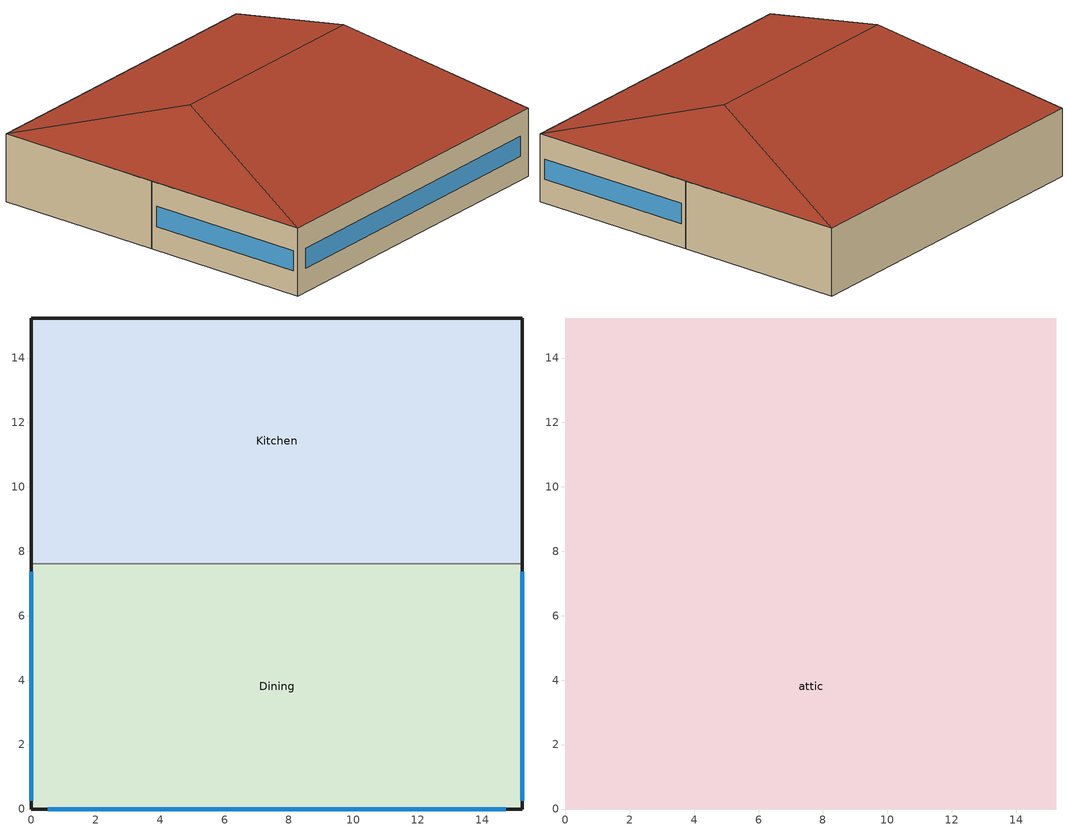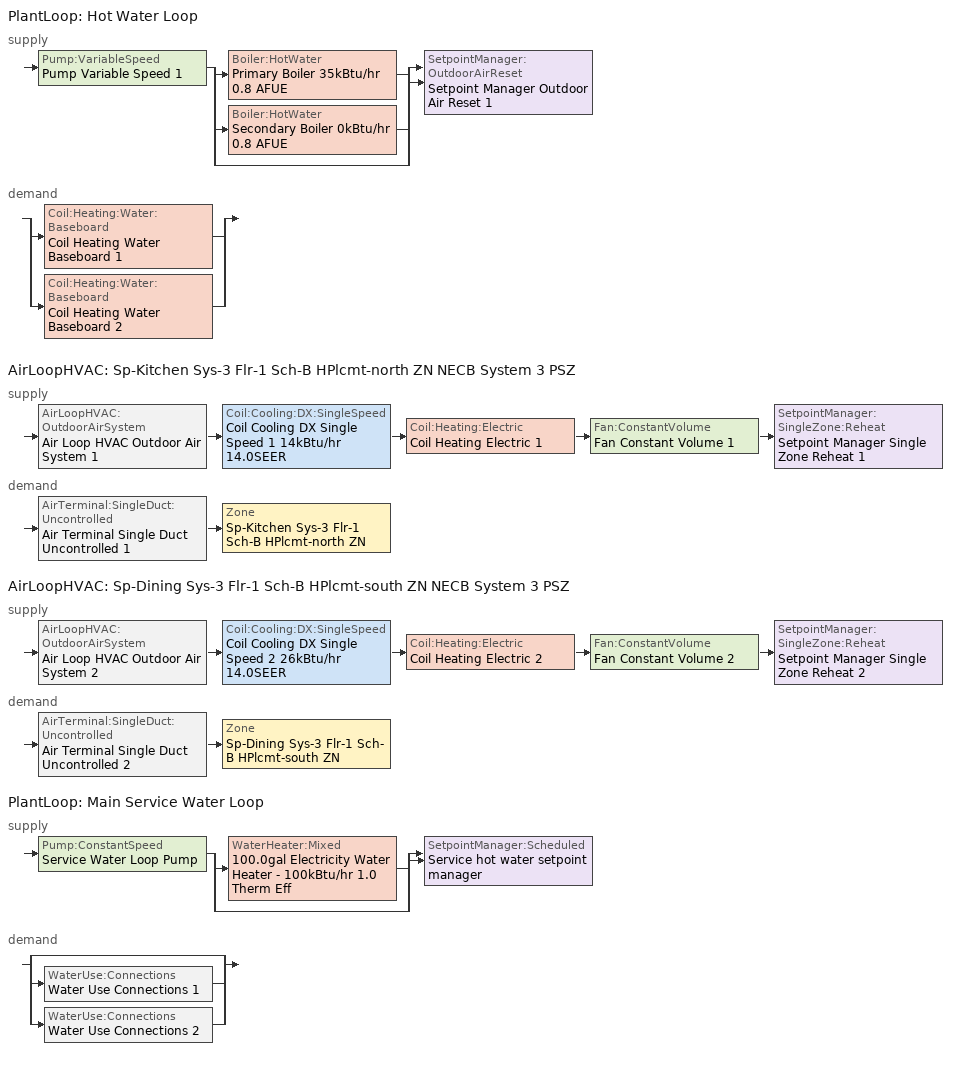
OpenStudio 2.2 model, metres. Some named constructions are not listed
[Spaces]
Dining
 floor ground: 15.24,7.62 15.24,0 0,0 0,7.62 z0
 wall outside: 0,7.62 0,0 15.24,0 15.24,7.62 z0:3.05
 wall to Kitchen: 15.24,7.62 0,7.62 z0:3.05
 window: 0.51,0 14.73,0 / 0,7.37 0,0.25 / 15.24,0.25 15.24,7.37 z1.07:1.98
Kitchen
 floor ground: 15.24,15.24 15.24,7.62 0,7.62 0,15.24 z0
 wall outside: 15.24,7.62 15.24,15.24 0,15.24 0,7.62 z0:3.05
attic
 floor to Dining: 15.24,7.62 15.24,0 0,0 0,7.62 z3.05
 floor to Kitchen: 15.24,15.24 15.24,7.62 0,7.62 0,15.24 z3.05
 roof outside: 12.7,7.62,5.59 15.24,15.24,3.05 0,15.24,3.05 2.54,7.62,5.59; 12.7,7.62,5.59 15.24,0,3.05 15.24,15.24,3.05; 2.54,7.62,5.59 0,15.24,3.05 0,0,3.05; 2.54,7.62,5.59 0,0,3.05 15.24,0,3.05 12.7,7.62,5.59
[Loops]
PlantLoop 'Hot Water Loop'
 supply: Pump:VariableSpeed 'Pump Variable Speed 1' > split
  | Boiler:HotWater 'Primary Boiler 35kBtu/hr 0.8 AFUE'
  | Boiler:HotWater 'Secondary Boiler 0kBtu/hr 0.8 AFUE'
  | bypass
  join > SetpointManager:OutdoorAirReset 'Setpoint Manager Outdoor Air Reset 1'
 demand: split
  | Coil:Heating:Water:Baseboard 'Coil Heating Water Baseboard 1'
  | Coil:Heating:Water:Baseboard 'Coil Heating Water Baseboard 2'
AirLoopHVAC 'Sp-Kitchen Sys-3 Flr-1 Sch-B HPlcmt-north ZN NECB System 3 PSZ'
 supply: AirLoopHVAC:OutdoorAirSystem 'Air Loop HVAC Outdoor Air System 1' > Coil:Cooling:DX:SingleSpeed 'Coil Cooling DX Single Speed 1 14kBtu/hr 14.0SEER' > Coil:Heating:Electric 'Coil Heating Electric 1' > Fan:ConstantVolume 'Fan Constant Volume 1' > SetpointManager:SingleZone:Reheat 'Setpoint Manager Single Zone Reheat 1'
 demand: AirTerminal:SingleDuct:Uncontrolled 'Air Terminal Single Duct Uncontrolled 1' > Zone 'Sp-Kitchen Sys-3 Flr-1 Sch-B HPlcmt-north ZN'
AirLoopHVAC 'Sp-Dining Sys-3 Flr-1 Sch-B HPlcmt-south ZN NECB System 3 PSZ'
 supply: AirLoopHVAC:OutdoorAirSystem 'Air Loop HVAC Outdoor Air System 2' > Coil:Cooling:DX:SingleSpeed 'Coil Cooling DX Single Speed 2 26kBtu/hr 14.0SEER' > Coil:Heating:Electric 'Coil Heating Electric 2' > Fan:ConstantVolume 'Fan Constant Volume 2' > SetpointManager:SingleZone:Reheat 'Setpoint Manager Single Zone Reheat 2'
 demand: AirTerminal:SingleDuct:Uncontrolled 'Air Terminal Single Duct Uncontrolled 2' > Zone 'Sp-Dining Sys-3 Flr-1 Sch-B HPlcmt-south ZN'
PlantLoop 'Main Service Water Loop'
 supply: Pump:ConstantSpeed 'Service Water Loop Pump' > split
  | WaterHeater:Mixed '100.0gal Electricity Water Heater - 100kBtu/hr 1.0 Therm Eff'
  | bypass
  join > SetpointManager:Scheduled 'Service hot water setpoint manager'
 demand: split
  | bypass
  | WaterUse:Connections 'Water Use Connections 1'
  | WaterUse:Connections 'Water Use Connections 2'
[Site]
Whitehorse_YT_CAN: Latitude {deg}=60.72; Longitude {deg}=-135.07; Time Zone {hr}=-8; Elevation {m}=703; Terrain=City
[Building]
NECB 2011-QuickServiceRestaurant-NECB HDD Method-CAN_YT_Whitehorse.719640_CWEC.epw created: 2017-07-10 18:24:19 +0000: North Axis {deg}=0; Default Construction Set=NECB 2011 - QckSrvRest - NECB HDD Method at climate 7b; Standards Number of Stories=2; Standards Number of Above Ground Stories=2; Standards Building Type=QuickServiceRestaurant
[Site:GroundTemperature:BuildingSurface]
19.527, 19.502, 19.536, 19.598, 20.002, 21.64, 22.225, 22.375, 21.449, 20.121, 19.802, 19.633
[Site:WaterMainsTemperature]
Calculation Method=Correlation; Annual Average Outdoor Air Temperature {C}=-1.08333; Maximum Difference In Monthly Average Outdoor Air Temperatures {deltaC}=34.5
[SizingPeriod:DesignDay] Barometric Pressure {Pa}=93160; Sky Clearness=0; Rain Indicator=0; Snow Indicator=0; Day of Month=21; Daylight Saving Time Indicator=0; Humidity Indicating Type=Wetbulb; Dry-Bulb Temperature Range Modifier Type=DefaultMultipliers
Name | Maximum Dry-Bulb Temperature {C} | Daily Dry-Bulb Temperature Range {deltaC} | Humidity Indicating Conditions at Maximum Dry-Bulb | Wind Speed {m/s} | Wind Direction {deg} | Month | Day Type | Solar Model Indicator | ASHRAE Taub | ASHRAE Taud
Whitehorse Ann Clg .4% Condns WB=>MDB | 23.5 | 11.6 | 14.7 | 3.5 | 160 | 7 | SummerDesignDay | ASHRAETau | 0.378 | 2.196
Whitehorse Ann Clg .4% Condns DB=>MWB | 25.6 | 11.6 | 14.1 | 3.5 | 160 | 7 | SummerDesignDay | ASHRAETau | 0.378 | 2.196
Whitehorse Ann Htg 99.6% Condns DB | -40 | 0 | -40 | 0.6 | 0 | 1 | WinterDesignDay | ASHRAEClearSky
[Material:NoMass]
CP02 CARPET PAD: Roughness=VeryRough; Thermal Resistance {m2-K/W}=0.21648; Thermal Absorptance=0.9; Solar Absorptance=0.7; Visible Absorptance=0.8
[Material]
Name | Roughness | Thickness {m} | Conductivity {W/m-K} | Density {kg/m3} | Specific Heat {J/kg-K} | Thermal Absorptance | Solar Absorptance | Visible Absorptance
100mm Normalweight concrete floor | MediumSmooth | 0.1016 | 2.31 | 2322 | 832
G01 13mm gypsum board | Smooth | 0.0127 | 0.16 | 800 | 1090 | 0.9 | 0.7 | 0.5
G05 25mm wood | MediumSmooth | 0.0254 | 0.15 | 608 | 1630 | 0.9 | 0.5 | 0.5
[Construction]
Typical Interior Floor: 100mm Normalweight concrete floor, CP02 CARPET PAD
Typical Interior Wall: G01 13mm gypsum board, G01 13mm gypsum board
Typical Interior Ceiling: CP02 CARPET PAD, 100mm Normalweight concrete floor
Typical Interior Window: Clear 3mm
Typical Interior Door; Typical Interior Partition: G05 25mm wood
Customized Fenestration: cond=0.220 tvis=0.220 tsol=0.232: Customized Fenestration:: cond=0.220 tvis=0.220 tsol=0.232
Customized Fenestration: cond=0.220 tvis=0.441 tsol=0.279: Customized Fenestration:: cond=0.220 tvis=0.441 tsol=0.279
Customized Fenestration: cond=0.220 tvis=0.294 tsol=0.332: Customized Fenestration:: cond=0.220 tvis=0.294 tsol=0.332
Customized Fenestration: cond=0.220 tvis=0.898 tsol=0.837: Customized Fenestration:: cond=0.220 tvis=0.898 tsol=0.837
[DefaultConstructionSet]
NECB 2011 - QckSrvRest - NECB HDD Method at climate 7b: Default Exterior Surface Constructions=NECB 2011 - QckSrvRest - NECB HDD Method at climate 7b; Default Interior Surface Constructions=Default Surface Constructions 2; Default Ground Contact Surface Constructions=NECB 2011 - QckSrvRest - NECB HDD Method at climate 7b 1; Default Exterior SubSurface Constructions=NECB 2011 - QckSrvRest - NECB HDD Method at climate 7b; Default Interior SubSurface Constructions=Default Sub Surface Constructions 2; Interior Partition Construction=Typical Interior Partition
[DefaultSurfaceConstructions]
Name | Floor Construction | Wall Construction | Roof Ceiling Construction
Default Surface Constructions 2 | Typical Interior Floor | Typical Interior Wall | Typical Interior Ceiling
NECB 2011 - QckSrvRest - NECB HDD Method at climate 7b | Customized opaque construction {2f521e61-a4b7-425e-b3d1-eb1991b3a989} to conductance of 0.162 | Customized opaque construction {624dd19a-3e35-4fe0-a3aa-d4718c31956a} to conductance of 0.21 | Customized opaque construction {5404914e-dea5-4805-abd3-c0746ea53171} to conductance of 0.162
NECB 2011 - QckSrvRest - NECB HDD Method at climate 7b 1 | Customized opaque construction {198fee77-f888-40f3-95f4-0095b367dca2} to conductance of 0.757 | Customized opaque construction {198fee77-f888-40f3-95f4-0095b367dca2} to conductance of 0.284 | Customized opaque construction {198fee77-f888-40f3-95f4-0095b367dca2} to conductance of 0.284
[DefaultSubSurfaceConstructions]
Name | Fixed Window Construction | Operable Window Construction | Door Construction | Glass Door Construction | Overhead Door Construction | Skylight Construction | Tubular Daylight Dome Construction | Tubular Daylight Diffuser Construction
Default Sub Surface Constructions 2 | Typical Interior Window | Typical Interior Window | Typical Interior Door
NECB 2011 - QckSrvRest - NECB HDD Method at climate 7b | Customized Fenestration: cond=0.220 tvis=0.220 tsol=0.232 | Customized Fenestration: cond=0.220 tvis=0.220 tsol=0.232 | Customized opaque construction {f83e703c-65f9-4890-b66c-98ddfad956e6} to conductance of 2.2 | Customized Fenestration: cond=0.220 tvis=0.441 tsol=0.279 | Customized opaque construction {ee5260c7-8802-41f7-94b2-b39c806c0c53} to conductance of 2.2 | Customized Fenestration: cond=0.220 tvis=0.294 tsol=0.332 | Customized Fenestration: cond=0.220 tvis=0.898 tsol=0.837 | Customized Fenestration: cond=0.220 tvis=0.898 tsol=0.837
[WindowMaterial:Glazing]
Clear 3mm: Optical Data Type=SpectralAverage; Thickness {m}=0.003; Solar Transmittance at Normal Incidence=0.837; Front Side Solar Reflectance at Normal Incidence=0.075; Back Side Solar Reflectance at Normal Incidence=0.075; Visible Transmittance at Normal Incidence=0.898; Front Side Visible Reflectance at Normal Incidence=0.081; Back Side Visible Reflectance at Normal Incidence=0.081; Infrared Transmittance at Normal Incidence=0; Front Side Infrared Hemispherical Emissivity=0.84; Back Side Infrared Hemispherical Emissivity=0.84; Conductivity {W/m-K}=0.9; Dirt Correction Factor for Solar and Visible Transmittance=1; Solar Diffusing=No
[WindowMaterial:SimpleGlazingSystem] U-Factor {W/m2-K}=2.2; Solar Heat Gain Coefficient=0.6; Visible Transmittance=0.21
Customized Fenestration:: cond=0.220 tvis=0.220 tsol=0.232; Customized Fenestration:: cond=0.220 tvis=0.441 tsol=0.279; Customized Fenestration:: cond=0.220 tvis=0.294 tsol=0.332; Customized Fenestration:: cond=0.220 tvis=0.898 tsol=0.837
[Space]
Name | Space Type | Building Story | Thermal Zone | Part of Total Floor Area
Dining | Space Function Dining - bar lounge/leisure | Building Story 1 | Sp-Dining Sys-3 Flr-1 Sch-B HPlcmt-south ZN | Yes
Kitchen | Space Function Food preparation | Building Story 1 | Sp-Kitchen Sys-3 Flr-1 Sch-B HPlcmt-north ZN | Yes
attic | Space Function - undefined - | Building Story 2 | Sp-attic Sys-0 Flr-2 Sch-- undefined - HPlcmt-core ZN | No
[BuildingStory]
Name | Nominal Z Coordinate {m}
Building Story 1 | 0
Building Story 2 | 3.0488
[SpaceType] Standards Building Type=Space Function
Name | Default Schedule Set | Design Specification Outdoor Air Object | Standards Space Type
Space Function - undefined - | Space Function - undefined - Schedule Set | Space Function - undefined - Ventilation | - undefined -
Space Function Dining - bar lounge/leisure | Space Function Dining - bar lounge/leisure Schedule Set | Space Function Dining - bar lounge/leisure Ventilation | Dining - bar lounge/leisure
Space Function Food preparation | Space Function Food preparation Schedule Set | Space Function Food preparation Ventilation | Food preparation
[DesignSpecification:OutdoorAir]
Name | Outdoor Air Flow per Person {m3/s-person} | Outdoor Air Flow per Floor Area {m3/s-m2} | Outdoor Air Flow Air Changes per Hour {1/hr} | Outdoor Air Method
Space Function - undefined - Ventilation | 0 | 0 | 0
Space Function Dining - bar lounge/leisure Ventilation |  | 0.0035814 |  | Sum
Space Function Food preparation Ventilation |  | 0.0013716 |  | Sum
[DefaultScheduleSet] Infiltration Schedule=Always On
Name | Number of People Schedule | People Activity Level Schedule | Lighting Schedule | Electric Equipment Schedule
Space Function - undefined - Schedule Set
Space Function Dining - bar lounge/leisure Schedule Set; Space Function Food preparation Schedule Set | NECB-B-Occupancy | NECB-Activity | NECB-B-Lighting | NECB-B-Electric-Equipment
[ThermostatSetpoint:DualSetpoint]
Name | Heating Setpoint Temperature Schedule | Cooling Setpoint Temperature Schedule
Space Function - undefined - Thermostat 2
Space Function Food preparation Thermostat 2; Space Function Dining - bar lounge/leisure Thermostat 2 | NECB-B-Thermostat Setpoint-Heating | NECB-B-Thermostat Setpoint-Cooling
[People:Definition] Number of People Calculation Method=People/Area; Fraction Radiant=0.3
Name | People per Space Floor Area {person/m2}
Space Function Dining - bar lounge/leisure People Definition | 0.0999967
Space Function Food preparation People Definition | 0.0500522
[People] Work Efficiency Schedule=Work Efficiency Schedule; Clothing Insulation Schedule=Clothing Schedule; Air Velocity Schedule=Air Velocity Schedule
Name | People Definition | Space or SpaceType
Space Function Dining - bar lounge/leisure People | Space Function Dining - bar lounge/leisure People Definition | Space Function Dining - bar lounge/leisure
Space Function Food preparation People | Space Function Food preparation People Definition | Space Function Food preparation
[Lights:Definition] Design Level Calculation Method=Watts/Area; Fraction Radiant=0.5; Fraction Visible=0.2
Name | Watts per Space Floor Area {W/m2}
Space Function Dining - bar lounge/leisure Lights Definition | 14.0999
Space Function Food preparation Lights Definition | 10.6999
[Lights]
Name | Lights Definition | Space or SpaceType
Space Function Dining - bar lounge/leisure Lights | Space Function Dining - bar lounge/leisure Lights Definition | Space Function Dining - bar lounge/leisure
Space Function Food preparation Lights | Space Function Food preparation Lights Definition | Space Function Food preparation
[ElectricEquipment:Definition] Design Level Calculation Method=Watts/Area; Fraction Radiant=0.5
Name | Watts per Space Floor Area {W/m2}
Space Function Dining - bar lounge/leisure Elec Equip Definition | 0.999992
Space Function Food preparation Elec Equip Definition | 9.99992
[ElectricEquipment]
Name | Electric Equipment Definition | Space or SpaceType
Space Function Dining - bar lounge/leisure Elec Equip | Space Function Dining - bar lounge/leisure Elec Equip Definition | Space Function Dining - bar lounge/leisure
Space Function Food preparation Elec Equip | Space Function Food preparation Elec Equip Definition | Space Function Food preparation
[SpaceInfiltration:DesignFlowRate] Schedule=Always On Discrete; Design Flow Rate Calculation Method=Flow/ExteriorArea; Flow per Exterior Surface Area {m3/s-m2}=0.00025; Constant Term Coefficient=0; Temperature Term Coefficient=0; Velocity Term Coefficient=0.224; Velocity Squared Term Coefficient=0
Name | Space or SpaceType
attic Infiltration | attic
Dining Infiltration | Dining
Kitchen Infiltration | Kitchen
[ThermalZone] Use Ideal Air Loads=No
Name | Thermostat
Sp-attic Sys-0 Flr-2 Sch-- undefined - HPlcmt-core ZN | Space Function - undefined - Thermostat 2
Sp-Kitchen Sys-3 Flr-1 Sch-B HPlcmt-north ZN | Space Function Food preparation Thermostat 2
Sp-Dining Sys-3 Flr-1 Sch-B HPlcmt-south ZN | Space Function Dining - bar lounge/leisure Thermostat 2
[Sizing:Zone] Zone Cooling Design Supply Air Temperature Input Method=SupplyAirTemperature; Zone Cooling Design Supply Air Temperature Difference {deltaC}=11.11; Zone Heating Design Supply Air Temperature Input Method=SupplyAirTemperature; Zone Heating Design Supply Air Temperature Difference {deltaC}=11.11; Zone Cooling Design Supply Air Humidity Ratio {kg-H2O/kg-air}=0.0085; Zone Heating Design Supply Air Humidity Ratio {kg-H2O/kg-air}=0.008; Cooling Design Air Flow Method=DesignDay; Heating Design Air Flow Method=DesignDay; Account for Dedicated Outdoor Air System=No; Dedicated Outdoor Air System Control Strategy=NeutralSupplyAir; Dedicated Outdoor Air Low Setpoint Temperature for Design {C}=autosize; Dedicated Outdoor Air High Setpoint Temperature for Design {C}=autosize
Name | Zone Cooling Design Supply Air Temperature {C} | Zone Heating Design Supply Air Temperature {C} | Zone Heating Sizing Factor | Zone Cooling Sizing Factor
Sp-attic Sys-0 Flr-2 Sch-- undefined - HPlcmt-core ZN | 14 | 40
Sp-Kitchen Sys-3 Flr-1 Sch-B HPlcmt-north ZN; Sp-Dining Sys-3 Flr-1 Sch-B HPlcmt-south ZN | 13 | 43 | 1.3 | 1.1
[Zone equipment]
Sp-Kitchen Sys-3 Flr-1 Sch-B HPlcmt-north ZN: Air Terminal Single Duct Uncontrolled 1, Zone HVAC Baseboard Convective Water 1
Sp-Dining Sys-3 Flr-1 Sch-B HPlcmt-south ZN: Air Terminal Single Duct Uncontrolled 2, Zone HVAC Baseboard Convective Water 2
[PlantLoop] Glycol Concentration=0; Plant Loop Volume {m3}=Autocalculate; Load Distribution Scheme=Optimal
Name | Fluid Type | Maximum Loop Temperature {C} | Minimum Loop Temperature {C}
Hot Water Loop | Water
Main Service Water Loop |  | 60 | 10
[Sizing:Plant] Loop Type=Heating; Sizing Option=NonCoincident; Zone Timesteps in Averaging Window=1; Coincident Sizing Factor Mode=None
Name | Design Loop Exit Temperature {C} | Loop Design Temperature Difference {deltaC}
Hot Water Loop | 82 | 16
Main Service Water Loop | 60 | 5
[Pump:VariableSpeed]
Pump Variable Speed 1: Motor Efficiency=0.7; Pump Control Type=Intermittent
[Boiler:HotWater] Fuel Type=FuelOil#1; Nominal Thermal Efficiency=0.8; Water Outlet Upper Temperature Limit {C}=99; Boiler Flow Mode=ConstantFlow; Parasitic Electric Load {W}=0; Sizing Factor=1
Name | Nominal Capacity {W} | Normalized Boiler Efficiency Curve
Primary Boiler 35kBtu/hr 0.8 AFUE | 10313.4 | BOILER-EFFFPLR-NECB2011
Secondary Boiler 0kBtu/hr 0.8 AFUE | 0.001 | BOILER-EFFFPLR-NECB2011 1
[SetpointManager:OutdoorAirReset]
Setpoint Manager Outdoor Air Reset 1: Control Variable=Temperature; Setpoint at Outdoor Low Temperature {C}=82; Outdoor Low Temperature {C}=-16; Setpoint at Outdoor High Temperature {C}=60; Outdoor High Temperature {C}=0
[AirLoopHVAC] Design Supply Air Flow Rate {m3/s}=AutoSize
Name | Availability Schedule | Availability Manager
Sp-Kitchen Sys-3 Flr-1 Sch-B HPlcmt-north ZN NECB System 3 PSZ | Always On Discrete
Sp-Dining Sys-3 Flr-1 Sch-B HPlcmt-south ZN NECB System 3 PSZ | Sp-Dining Sys-3 Flr-1 Sch-B HPlcmt-south ZN NECB System 3 PSZ Occ Sch | Availability Manager Night Cycle 1
[Sizing:System] Type of Load to Size On=Sensible; Design Outdoor Air Flow Rate {m3/s}=Autosize; Minimum System Air Flow Ratio=1; Preheat Design Temperature {C}=7; Preheat Design Humidity Ratio {kg-H2O/kg-Air}=0.008; Precool Design Temperature {C}=13; Precool Design Humidity Ratio {kg-H2O/kg-Air}=0.008; Central Cooling Design Supply Air Temperature {C}=13; Central Heating Design Supply Air Temperature {C}=43; Sizing Option=NonCoincident; 100% Outdoor Air in Cooling=No; 100% Outdoor Air in Heating=No; Central Cooling Design Supply Air Humidity Ratio {kg-H2O/kg-Air}=0.0085; Central Heating Design Supply Air Humidity Ratio {kg-H2O/kg-Air}=0.008; Cooling Design Air Flow Method=DesignDay; Cooling Design Air Flow Rate {m3/s}=0; Heating Design Air Flow Method=DesignDay; Heating Design Air Flow Rate {m3/s}=0; System Outdoor Air Method=ZoneSum; Zone Maximum Outdoor Air Fraction=1; Cooling Supply Air Flow Rate Per Floor Area {m3/s-m2}=0.00996765; Cooling Fraction of Autosized Cooling Supply Air Flow Rate=1; Cooling Supply Air Flow Rate Per Unit Cooling Capacity {m3/s-W}=3.94755e-05; Heating Supply Air Flow Rate Per Floor Area {m3/s-m2}=0.00996765; Heating Fraction of Autosized Heating Supply Air Flow Rate=1; Heating Fraction of Autosized Cooling Supply Air Flow Rate=1; Heating Supply Air Flow Rate Per Unit Heating Capacity {m3/s-W}=3.15882e-05; Cooling Design Capacity Method=CoolingDesignCapacity; Cooling Design Capacity {W}=autosize; Cooling Design Capacity Per Floor Area {W/m2}=234.7; Fraction of Autosized Cooling Design Capacity=1; Heating Design Capacity Method=HeatingDesignCapacity; Heating Design Capacity {W}=autosize; Heating Design Capacity Per Floor Area {W/m2}=157; Fraction of Autosized Heating Design Capacity=1; Central Cooling Capacity Control Method=OnOff
Sp-Kitchen Sys-3 Flr-1 Sch-B HPlcmt-north ZN NECB System 3 PSZ; Sp-Dining Sys-3 Flr-1 Sch-B HPlcmt-south ZN NECB System 3 PSZ
[Fan:ConstantVolume] Availability Schedule=Always On Discrete; Fan Efficiency=0.39975; Pressure Rise {Pa}=640; Maximum Flow Rate {m3/s}=AutoSize; Motor Efficiency=0.615
Fan Constant Volume 1; Fan Constant Volume 2
[Coil:Heating:Electric] Availability Schedule=Always On Discrete
Coil Heating Electric 1; Coil Heating Electric 2
[Coil:Cooling:DX:SingleSpeed] Availability Schedule=Always On Discrete; Rated Total Cooling Capacity {W}=autosize; Rated Sensible Heat Ratio=autosize; Rated COP {W/W}=3.8248; Rated Air Flow Rate {m3/s}=autosize; Rated Evaporator Fan Power Per Volume Flow Rate {W/(m3/s)}=773.3; Condenser Type=AirCooled; Evaporative Condenser Effectiveness=0; Evaporative Condenser Air Flow Rate {m3/s}=Autosize; Evaporative Condenser Pump Rated Power Consumption {W}=Autosize; Crankcase Heater Capacity {W}=0; Maximum Outdoor Dry-Bulb Temperature for Crankcase Heater Operation {C}=0; Basin Heater Capacity {W/K}=0; Basin Heater Setpoint Temperature {C}=10
Name | Total Cooling Capacity Function of Temperature Curve | Total Cooling Capacity Function of Flow Fraction Curve | Energy Input Ratio Function of Temperature Curve | Energy Input Ratio Function of Flow Fraction Curve | Part Load Fraction Correlation Curve
Coil Cooling DX Single Speed 1 14kBtu/hr 14.0SEER | DXCOOL-NECB2011-REF-CAPFT | DXCOOL-NECB2011-REF-CAPFFLOW | DXCOOL-NECB2011-REF-COOLEIRFT | DXCOOL-NECB2011-REF-COOLEIRFFLOW | DXCOOL-NECB2011-REF-COOLPLFFPLR
Coil Cooling DX Single Speed 2 26kBtu/hr 14.0SEER | DXCOOL-NECB2011-REF-CAPFT 1 | DXCOOL-NECB2011-REF-CAPFFLOW 1 | DXCOOL-NECB2011-REF-COOLEIRFT 1 | DXCOOL-NECB2011-REF-COOLEIRFFLOW 1 | DXCOOL-NECB2011-REF-COOLPLFFPLR 1
[Controller:OutdoorAir] Minimum Outdoor Air Flow Rate {m3/s}=0; Maximum Outdoor Air Flow Rate {m3/s}=Autosize; Economizer Control Type=NoEconomizer; Economizer Control Action Type=ModulateFlow; Economizer Maximum Limit Dry-Bulb Temperature {C}=28; Economizer Maximum Limit Enthalpy {J/kg}=64000; Economizer Minimum Limit Dry-Bulb Temperature {C}=-100; Lockout Type=NoLockout; Minimum Limit Type=FixedMinimum; High Humidity Control=No; Heat Recovery Bypass Control Type=BypassWhenWithinEconomizerLimits
Name | Minimum Outdoor Air Schedule | Controller Mechanical Ventilation
Controller Outdoor Air 1 | Always On Discrete | Controller Mechanical Ventilation 1
Controller Outdoor Air 2 | Sp-Dining Sys-3 Flr-1 Sch-B HPlcmt-south ZN NECB System 3 PSZ Occ Sch | Controller Mechanical Ventilation 2
[Controller:MechanicalVentilation] Availability Schedule=Always On Discrete; System Outdoor Air Method=ZoneSum
Controller Mechanical Ventilation 1; Controller Mechanical Ventilation 2
[AirLoopHVAC:OutdoorAirSystem]
Name | Controller
Air Loop HVAC Outdoor Air System 1 | Controller Outdoor Air 1
Air Loop HVAC Outdoor Air System 2 | Controller Outdoor Air 2
[SetpointManager:SingleZone:Reheat] Minimum Supply Air Temperature {C}=13; Maximum Supply Air Temperature {C}=43
Name | Control Zone
Setpoint Manager Single Zone Reheat 1 | Sp-Kitchen Sys-3 Flr-1 Sch-B HPlcmt-north ZN
Setpoint Manager Single Zone Reheat 2 | Sp-Dining Sys-3 Flr-1 Sch-B HPlcmt-south ZN
[AirTerminal:SingleDuct:Uncontrolled] Availability Schedule=Always On Discrete; Maximum Air Flow Rate {m3/s}=AutoSize
Air Terminal Single Duct Uncontrolled 1; Air Terminal Single Duct Uncontrolled 2
[Coil:Heating:Water:Baseboard] Heating Design Capacity Method=HeatingDesignCapacity; Heating Design Capacity {W}=autosize; Heating Design Capacity Per Floor Area {W/m2}=0; Fraction of Autosized Heating Design Capacity=0.8
Coil Heating Water Baseboard 1; Coil Heating Water Baseboard 2
[ZoneHVAC:Baseboard:Convective:Water] Availability Schedule=Always On Discrete
Name | Heating Coil
Zone HVAC Baseboard Convective Water 1 | Coil Heating Water Baseboard 1
Zone HVAC Baseboard Convective Water 2 | Coil Heating Water Baseboard 2
[SetpointManager:Scheduled]
Service hot water setpoint manager: Control Variable=Temperature; Schedule=Service Water Loop Temp - 140F
[Pump:ConstantSpeed]
Service Water Loop Pump: Rated Flow Rate {m3/s}=autosize; Rated Pump Head {Pa}=0.001; Rated Power Consumption {W}=autosize; Motor Efficiency=0.7; Fraction of Motor Inefficiencies to Fluid Stream=0; Pump Control Type=Intermittent
[WaterHeater:Mixed]
100.0gal Electricity Water Heater - 100kBtu/hr 1.0 Therm Eff: Tank Volume {m3}=0.378541; Setpoint Temperature Schedule=Service Water Loop Temp - 140F; Deadband Temperature Difference {deltaC}=2; Maximum Temperature Limit {C}=82.2222; Heater Control Type=Cycle; Heater Maximum Capacity {W}=29307.1; Heater Fuel Type=Electricity; Heater Thermal Efficiency=1; Off Cycle Parasitic Fuel Consumption Rate {W}=19.9992; Off Cycle Parasitic Fuel Type=Electricity; Off Cycle Parasitic Heat Fraction to Tank=0.8; On Cycle Parasitic Fuel Consumption Rate {W}=19.9992; On Cycle Parasitic Fuel Type=Electricity; On Cycle Parasitic Heat Fraction to Tank=0; Ambient Temperature Indicator=Schedule; Ambient Temperature Schedule=Water Heater Ambient Temp Schedule - 70F; Off Cycle Loss Coefficient to Ambient Temperature {W/K}=2.78836; On Cycle Loss Coefficient to Ambient Temperature {W/K}=2.78836; Use Side Effectiveness=1; Source Side Effectiveness=1; Use Side Design Flow Rate {m3/s}=autosize; Source Side Design Flow Rate {m3/s}=autosize; Indirect Water Heating Recovery Time {hr}=1.5
[WaterUse:Connections]
Name | Water Use Equipment Name 1
Water Use Connections 1 | Dining Service Water Use 0.09gal/min
Water Use Connections 2 | Kitchen Service Water Use 0.06gal/min
[WaterUse:Equipment:Definition]
Name | Peak Flow Rate {m3/s} | Target Temperature Schedule | Sensible Fraction Schedule | Latent Fraction Schedule
Dining Service Water Use Def 0.09gal/min | 5.61823e-06 | Schedule Ruleset 5 | Schedule Ruleset 3 | Schedule Ruleset 4
Kitchen Service Water Use Def 0.06gal/min | 3.74646e-06 | Schedule Ruleset 8 | Schedule Ruleset 6 | Schedule Ruleset 7
[WaterUse:Equipment] Flow Rate Fraction Schedule=NECB-B-Service Water Heating
Name | Water Use Equipment Definition | Space
Dining Service Water Use 0.09gal/min | Dining Service Water Use Def 0.09gal/min | Dining
Kitchen Service Water Use 0.06gal/min | Kitchen Service Water Use Def 0.06gal/min | Kitchen
[AvailabilityManager:NightCycle]
Availability Manager Night Cycle 1: Control Type=CycleOnAny; Thermostat Tolerance {deltaC}=1; Cycling Run Time {s}=3600
[Schedule:Ruleset]
Always On: Default Day Schedule=Always On Default
Clothing Schedule: Default Day Schedule=Clothing Schedule Default Winter Clothes
Air Velocity Schedule: Default Day Schedule=Air Velocity Schedule Default
Work Efficiency Schedule: Default Day Schedule=Work Efficiency Schedule Default
NECB-B-Occupancy: Default Day Schedule=NECB-B-Occupancy Default
NECB-Activity: Default Day Schedule=NECB-Activity Default; Summer Design Day Schedule=NECB-Activity Summer Design Day; Winter Design Day Schedule=NECB-Activity Winter Design Day
NECB-B-Lighting: Default Day Schedule=NECB-B-Lighting Default
NECB-B-Electric-Equipment: Default Day Schedule=NECB-B-Electric-Equipment Default
NECB-B-Thermostat Setpoint-Heating: Default Day Schedule=NECB-B-Thermostat Setpoint-Heating Default
NECB-B-Thermostat Setpoint-Cooling: Default Day Schedule=NECB-B-Thermostat Setpoint-Cooling Default
Service Water Loop Temp - 140F: Default Day Schedule=Service Water Loop Temp - 140F Default
Water Heater Ambient Temp Schedule - 70F: Default Day Schedule=Water Heater Ambient Temp Schedule - 70F Default
Schedule Ruleset 3: Default Day Schedule=Schedule Day 5
Schedule Ruleset 4: Default Day Schedule=Schedule Day 6
Schedule Ruleset 5: Default Day Schedule=Schedule Day 7
NECB-B-Service Water Heating: Default Day Schedule=NECB-B-Service Water Heating Default
Schedule Ruleset 6: Default Day Schedule=Schedule Day 8
Schedule Ruleset 7: Default Day Schedule=Schedule Day 9
Schedule Ruleset 8: Default Day Schedule=Schedule Day 10
Sp-Dining Sys-3 Flr-1 Sch-B HPlcmt-south ZN NECB System 3 PSZ Occ Sch: Default Day Schedule=Sp-Dining Sys-3 Flr-1 Sch-B HPlcmt-south ZN NECB System 3 PSZ Occ Sch Default; Summer Design Day Schedule=Sp-Dining Sys-3 Flr-1 Sch-B HPlcmt-south ZN NECB System 3 PSZ Occ Sch Summer Design Day; Winter Design Day Schedule=Sp-Dining Sys-3 Flr-1 Sch-B HPlcmt-south ZN NECB System 3 PSZ Occ Sch Winter Design Day
[Schedule:Day]
Always On Default; Clothing Schedule Default Winter Clothes; Sp-Dining Sys-3 Flr-1 Sch-B HPlcmt-south ZN NECB System 3 PSZ Occ Sch Default; Sp-Dining Sys-3 Flr-1 Sch-B HPlcmt-south ZN NECB System 3 PSZ Occ Sch Winter Design Day; Sp-Dining Sys-3 Flr-1 Sch-B HPlcmt-south ZN NECB System 3 PSZ Occ Sch Summer Design Day: 24, 0, 1
Clothing Schedule Summer Clothes: 24, 0, 0.5
Air Velocity Schedule Default; Schedule Day 5; Schedule Day 8: 24, 0, 0.2
Work Efficiency Schedule Default: 24, 0, 0
NECB-B-Occupancy Default; NECB-B-Occupancy Default|Wkdy Day: 1, 0, 0.3, 2, 0, 0.1, 9, 0, 0, 10, 0, 0.1, 11, 0, 0.2, 12, 0, 0.5, 13, 0, 0.9, 14, 0, 0.8, 15, 0, 0.5, 17, 0, 0.2, 18, 0, 0.3, 19, 0, 0.6, 22, 0, 0.9, 23, 0, 0.6, 24, 0, 0.4
NECB-B-Occupancy Sat Day: 1, 0, 0.5, 2, 0, 0.3, 9, 0, 0, 10, 0, 0.1, 11, 0, 0.2, 12, 0, 0.5, 13, 0, 0.9, 14, 0, 0.8, 15, 0, 0.5, 17, 0, 0.2, 18, 0, 0.3, 19, 0, 0.6, 22, 0, 0.9, 24, 0, 0.6
NECB-B-Occupancy Sun|Hol Day: 1, 0, 0.1, 2, 0, 0.3, 10, 0, 0, 11, 0, 0.1, 12, 0, 0.4, 14, 0, 0.5, 15, 0, 0.4, 18, 0, 0.2, 19, 0, 0.5, 21, 0, 0.7, 22, 0, 0.5, 23, 0, 0.3, 24, 0, 0.1
NECB-Activity Default; NECB-Activity Winter Design Day; NECB-Activity Summer Design Day: 24, 0, 130
NECB-B-Lighting Default; NECB-B-Lighting Default|Wkdy Day; NECB-B-Lighting Sat Day; NECB-B-Electric-Equipment Default; NECB-B-Electric-Equipment Default|Wkdy Day; NECB-B-Electric-Equipment Sat Day: 1, 0, 0.9, 2, 0, 0.5, 9, 0, 0.1, 10, 0, 0.5, 11, 0, 0.7, 24, 0, 0.9
NECB-B-Lighting Sun|Hol Day; NECB-B-Electric-Equipment Sun|Hol Day: 2, 0, 0.5, 10, 0, 0.1, 11, 0, 0.5, 23, 0, 0.9, 24, 0, 0.5
NECB-B-Thermostat Setpoint-Heating Default; NECB-B-Thermostat Setpoint-Heating Default|Wkdy Day; NECB-B-Thermostat Setpoint-Heating Sat Day: 2, 0, 22, 8, 0, 18, 9, 0, 20, 24, 0, 22
NECB-B-Thermostat Setpoint-Heating Sun|Hol Day: 1, 0, 18, 2, 0, 22, 9, 0, 18, 10, 0, 20, 23, 0, 22, 24, 0, 18
NECB-B-Thermostat Setpoint-Cooling Default; NECB-B-Thermostat Setpoint-Cooling Default|Wkdy Day; NECB-B-Thermostat Setpoint-Cooling Sat Day: 1, 0, 24, 8, 0, 35, 24, 0, 24
NECB-B-Thermostat Setpoint-Cooling Sun|Hol Day: 9, 0, 35, 23, 0, 24, 24, 0, 35
Service Water Loop Temp - 140F Default; Schedule Day 7; Schedule Day 10: 24, 0, 60
Water Heater Ambient Temp Schedule - 70F Default: 24, 0, 21.1111
Schedule Day 6; Schedule Day 9: 24, 0, 0.05
NECB-B-Service Water Heating Default; NECB-B-Service Water Heating Default|Wkdy Day: 1, 0, 0.6, 2, 0, 0.5, 9, 0, 0.05, 11, 0, 0.7, 12, 0, 0.4, 13, 0, 0.5, 15, 0, 0.6, 16, 0, 0.4, 18, 0, 0.3, 19, 0, 0.4, 20, 0, 0.5, 22, 0, 0.8, 24, 0, 0.9
NECB-B-Service Water Heating Sat Day: 1, 0, 0.7, 2, 0, 0.6, 9, 0, 0.05, 11, 0, 0.7, 12, 0, 0.4, 13, 0, 0.5, 15, 0, 0.6, 16, 0, 0.4, 18, 0, 0.3, 19, 0, 0.4, 20, 0, 0.5, 22, 0, 0.8, 24, 0, 0.9
NECB-B-Service Water Heating Sun|Hol Day: 1, 0, 0.5, 2, 0, 0.6, 9, 0, 0.05, 11, 0, 0.7, 12, 0, 0.4, 13, 0, 0.5, 15, 0, 0.6, 16, 0, 0.4, 18, 0, 0.3, 19, 0, 0.4, 20, 0, 0.5, 22, 0, 0.8, 24, 0, 0.5
Sp-Dining Sys-3 Flr-1 Sch-B HPlcmt-south ZN NECB System 3 PSZ Occ Sch Monday; Sp-Dining Sys-3 Flr-1 Sch-B HPlcmt-south ZN NECB System 3 PSZ Occ Sch Tuesday; Sp-Dining Sys-3 Flr-1 Sch-B HPlcmt-south ZN NECB System 3 PSZ Occ Sch Wednesday; Sp-Dining Sys-3 Flr-1 Sch-B HPlcmt-south ZN NECB System 3 PSZ Occ Sch Thursday; Sp-Dining Sys-3 Flr-1 Sch-B HPlcmt-south ZN NECB System 3 PSZ Occ Sch Friday: 1, 0, 1, 10, 0, 0, 24, 0, 1
Sp-Dining Sys-3 Flr-1 Sch-B HPlcmt-south ZN NECB System 3 PSZ Occ Sch Saturday: 2, 0, 1, 10, 0, 0, 24, 0, 1
Sp-Dining Sys-3 Flr-1 Sch-B HPlcmt-south ZN NECB System 3 PSZ Occ Sch Sunday: 1, 0, 0, 2, 0, 1, 11, 0, 0, 23, 0, 1, 24, 0, 0
[Schedule:Rule] Date Specification Type=DateRange; Start Day=1
Name | Schedule Ruleset | Rule Order | Day Schedule | Start Month | End Month | End Day | Apply Monday | Apply Tuesday | Apply Wednesday | Apply Thursday | Apply Friday | Apply Saturday | Apply Sunday
Schedule Rule 1 | Clothing Schedule | 0 | Clothing Schedule Summer Clothes | 5 | 9 | 30
Schedule Rule 2 | NECB-B-Occupancy | 2 | NECB-B-Occupancy Default|Wkdy Day | 1 | 12 | 31 | Yes | Yes | Yes | Yes | Yes
Schedule Rule 3 | NECB-B-Occupancy | 1 | NECB-B-Occupancy Sat Day | 1 | 12 | 31 |  |  |  |  |  | Yes
Schedule Rule 4 | NECB-B-Occupancy | 0 | NECB-B-Occupancy Sun|Hol Day | 1 | 12 | 31 |  |  |  |  |  |  | Yes
Schedule Rule 5 | NECB-B-Lighting | 2 | NECB-B-Lighting Default|Wkdy Day | 1 | 12 | 31 | Yes | Yes | Yes | Yes | Yes
Schedule Rule 6 | NECB-B-Lighting | 1 | NECB-B-Lighting Sat Day | 1 | 12 | 31 |  |  |  |  |  | Yes
Schedule Rule 7 | NECB-B-Lighting | 0 | NECB-B-Lighting Sun|Hol Day | 1 | 12 | 31 |  |  |  |  |  |  | Yes
Schedule Rule 8 | NECB-B-Electric-Equipment | 2 | NECB-B-Electric-Equipment Default|Wkdy Day | 1 | 12 | 31 | Yes | Yes | Yes | Yes | Yes
Schedule Rule 9 | NECB-B-Electric-Equipment | 1 | NECB-B-Electric-Equipment Sat Day | 1 | 12 | 31 |  |  |  |  |  | Yes
Schedule Rule 10 | NECB-B-Electric-Equipment | 0 | NECB-B-Electric-Equipment Sun|Hol Day | 1 | 12 | 31 |  |  |  |  |  |  | Yes
Schedule Rule 11 | NECB-B-Thermostat Setpoint-Heating | 2 | NECB-B-Thermostat Setpoint-Heating Default|Wkdy Day | 1 | 12 | 31 | Yes | Yes | Yes | Yes | Yes
Schedule Rule 12 | NECB-B-Thermostat Setpoint-Heating | 1 | NECB-B-Thermostat Setpoint-Heating Sat Day | 1 | 12 | 31 |  |  |  |  |  | Yes
Schedule Rule 13 | NECB-B-Thermostat Setpoint-Heating | 0 | NECB-B-Thermostat Setpoint-Heating Sun|Hol Day | 1 | 12 | 31 |  |  |  |  |  |  | Yes
Schedule Rule 14 | NECB-B-Thermostat Setpoint-Cooling | 2 | NECB-B-Thermostat Setpoint-Cooling Default|Wkdy Day | 1 | 12 | 31 | Yes | Yes | Yes | Yes | Yes
Schedule Rule 15 | NECB-B-Thermostat Setpoint-Cooling | 1 | NECB-B-Thermostat Setpoint-Cooling Sat Day | 1 | 12 | 31 |  |  |  |  |  | Yes
Schedule Rule 16 | NECB-B-Thermostat Setpoint-Cooling | 0 | NECB-B-Thermostat Setpoint-Cooling Sun|Hol Day | 1 | 12 | 31 |  |  |  |  |  |  | Yes
Schedule Rule 17 | NECB-B-Service Water Heating | 2 | NECB-B-Service Water Heating Default|Wkdy Day | 1 | 12 | 31 | Yes | Yes | Yes | Yes | Yes
Schedule Rule 18 | NECB-B-Service Water Heating | 1 | NECB-B-Service Water Heating Sat Day | 1 | 12 | 31 |  |  |  |  |  | Yes
Schedule Rule 19 | NECB-B-Service Water Heating | 0 | NECB-B-Service Water Heating Sun|Hol Day | 1 | 12 | 31 |  |  |  |  |  |  | Yes
Sp-Dining Sys-3 Flr-1 Sch-B HPlcmt-south ZN NECB System 3 PSZ Occ Sch Monday Rule | Sp-Dining Sys-3 Flr-1 Sch-B HPlcmt-south ZN NECB System 3 PSZ Occ Sch | 6 | Sp-Dining Sys-3 Flr-1 Sch-B HPlcmt-south ZN NECB System 3 PSZ Occ Sch Monday | 1 | 12 | 25 | Yes
Sp-Dining Sys-3 Flr-1 Sch-B HPlcmt-south ZN NECB System 3 PSZ Occ Sch Tuesday Rule | Sp-Dining Sys-3 Flr-1 Sch-B HPlcmt-south ZN NECB System 3 PSZ Occ Sch | 5 | Sp-Dining Sys-3 Flr-1 Sch-B HPlcmt-south ZN NECB System 3 PSZ Occ Sch Tuesday | 1 | 12 | 26 |  | Yes
Sp-Dining Sys-3 Flr-1 Sch-B HPlcmt-south ZN NECB System 3 PSZ Occ Sch Wednesday Rule | Sp-Dining Sys-3 Flr-1 Sch-B HPlcmt-south ZN NECB System 3 PSZ Occ Sch | 4 | Sp-Dining Sys-3 Flr-1 Sch-B HPlcmt-south ZN NECB System 3 PSZ Occ Sch Wednesday | 1 | 12 | 27 |  |  | Yes
Sp-Dining Sys-3 Flr-1 Sch-B HPlcmt-south ZN NECB System 3 PSZ Occ Sch Thursday Rule | Sp-Dining Sys-3 Flr-1 Sch-B HPlcmt-south ZN NECB System 3 PSZ Occ Sch | 3 | Sp-Dining Sys-3 Flr-1 Sch-B HPlcmt-south ZN NECB System 3 PSZ Occ Sch Thursday | 1 | 12 | 28 |  |  |  | Yes
Sp-Dining Sys-3 Flr-1 Sch-B HPlcmt-south ZN NECB System 3 PSZ Occ Sch Friday Rule | Sp-Dining Sys-3 Flr-1 Sch-B HPlcmt-south ZN NECB System 3 PSZ Occ Sch | 2 | Sp-Dining Sys-3 Flr-1 Sch-B HPlcmt-south ZN NECB System 3 PSZ Occ Sch Friday | 1 | 12 | 29 |  |  |  |  | Yes
Sp-Dining Sys-3 Flr-1 Sch-B HPlcmt-south ZN NECB System 3 PSZ Occ Sch Saturday Rule | Sp-Dining Sys-3 Flr-1 Sch-B HPlcmt-south ZN NECB System 3 PSZ Occ Sch | 1 | Sp-Dining Sys-3 Flr-1 Sch-B HPlcmt-south ZN NECB System 3 PSZ Occ Sch Saturday | 1 | 12 | 30 |  |  |  |  |  | Yes
Sp-Dining Sys-3 Flr-1 Sch-B HPlcmt-south ZN NECB System 3 PSZ Occ Sch Sunday Rule | Sp-Dining Sys-3 Flr-1 Sch-B HPlcmt-south ZN NECB System 3 PSZ Occ Sch | 0 | Sp-Dining Sys-3 Flr-1 Sch-B HPlcmt-south ZN NECB System 3 PSZ Occ Sch Sunday | 1 | 12 | 31 |  |  |  |  |  |  | Yes
[Schedule:Constant]
Always On Discrete: Value=1
[Curve:Biquadratic] Minimum Value of x=13; Maximum Value of x=24; Minimum Value of y=24; Maximum Value of y=46
Name | Coefficient1 Constant | Coefficient2 x | Coefficient3 x**2 | Coefficient4 y | Coefficient5 y**2 | Coefficient6 x*y
DXCOOL-NECB2011-REF-CAPFT; DXCOOL-NECB2011-REF-CAPFT 1 | 0.867905 | 0.0142459 | 0.00055436 | -0.0075575 | 3.3e-05 | -0.0001918
DXCOOL-NECB2011-REF-COOLEIRFT; DXCOOL-NECB2011-REF-COOLEIRFT 1 | 0.116936 | 0.0284933 | -0.0004112 | 0.0214108 | 0.00016103 | -0.0006791
[Curve:Quadratic] Coefficient1 Constant=1; Coefficient2 x=0; Coefficient3 x**2=0; Minimum Value of x=0; Maximum Value of x=1
DXCOOL-NECB2011-REF-CAPFFLOW; DXCOOL-NECB2011-REF-COOLEIRFFLOW; DXCOOL-NECB2011-REF-CAPFFLOW 1; DXCOOL-NECB2011-REF-COOLEIRFFLOW 1
[Curve:Cubic] Maximum Value of x=1
Name | Coefficient1 Constant | Coefficient2 x | Coefficient3 x**2 | Coefficient4 x**3 | Minimum Value of x
DXCOOL-NECB2011-REF-COOLPLFFPLR; DXCOOL-NECB2011-REF-COOLPLFFPLR 1 | 0.0277 | 4.9151 | -8.184 | 4.2702 | 0.7
BOILER-EFFFPLR-NECB2011; BOILER-EFFFPLR-NECB2011 1 | 0.2901 | 2.6664 | -3.764 | 1.82 | 0
